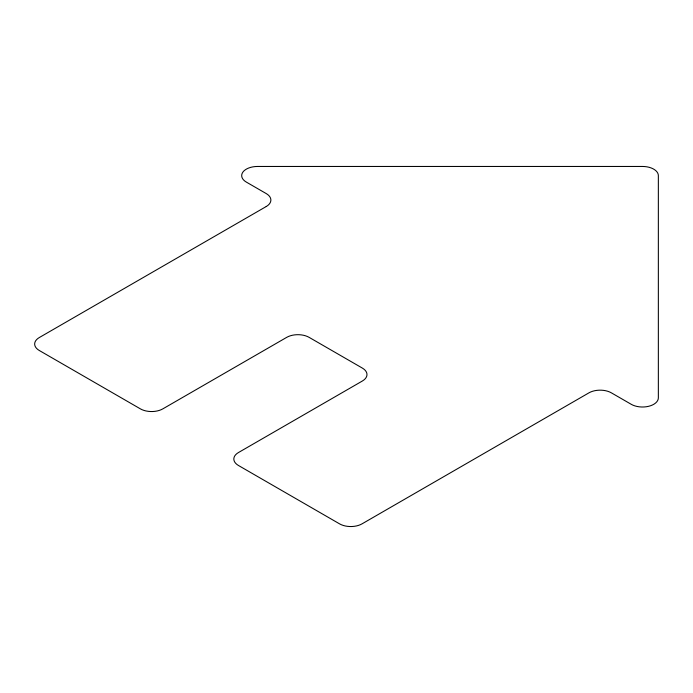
<?xml version="1.0" encoding="UTF-8"?>
<svg xmlns="http://www.w3.org/2000/svg" width="693" height="693" viewBox="0 0 693 693"><rect width="100%" height="100%" fill="white"/><g stroke="black" fill="none" stroke-linecap="round" stroke-linejoin="round"><path stroke-width="1.04" d="M266.233 206.531L39.293 337.552A15.861 9.156 0 0 0 39.293 350.493L140.402 408.87A15.861 9.156 0 0 0 162.829 408.87L286.694 337.361A15.861 9.156 0 0 1 309.121 337.361L362.335 368.078A15.861 9.156 0 0 1 362.335 381.029L238.47 452.538A15.861 9.156 0 0 0 238.47 465.488L339.579 523.865A15.861 9.156 0 0 0 362.006 523.865L588.946 392.844A15.861 9.156 0 0 1 611.373 392.844L631.28 404.331A15.861 9.156 0 0 0 648.561 406.323A15.861 9.156 0 0 0 658.35 397.86L658.35 175.615A15.861 9.156 0 0 0 642.489 166.459L257.545 166.459A15.861 9.156 0 0 0 242.888 172.107A15.861 9.156 0 0 0 246.327 182.086L266.233 193.581A15.861 9.156 0 0 1 266.233 206.531"/></g></svg>
